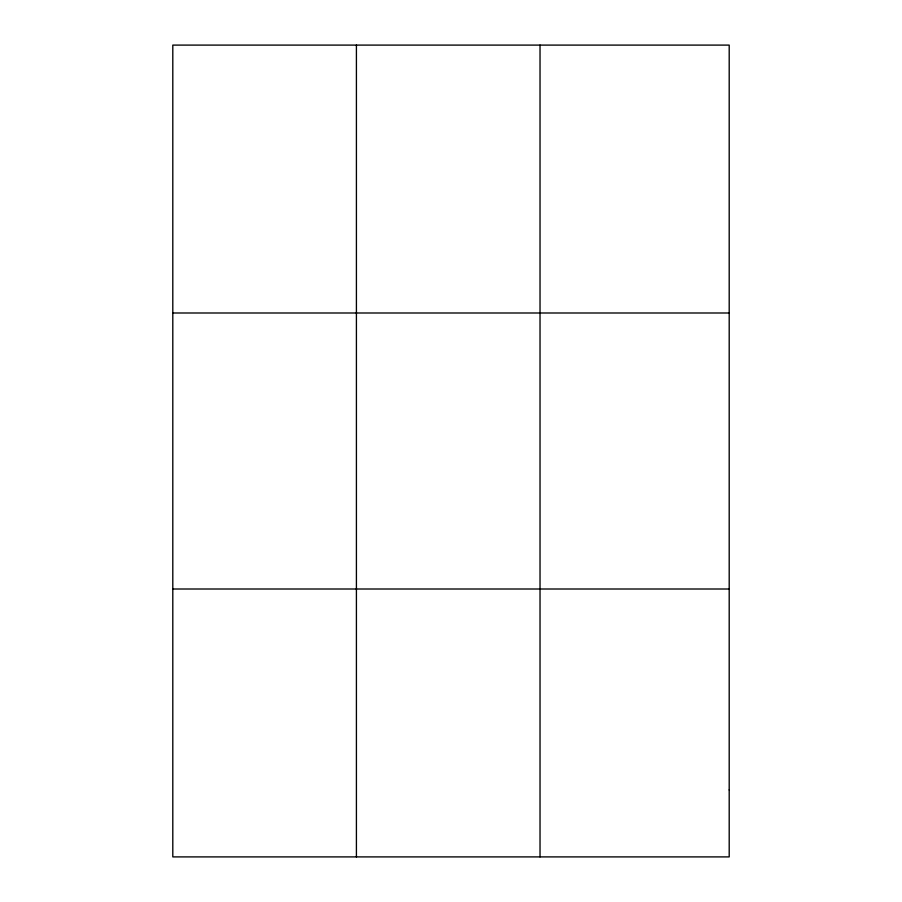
<?xml version="1.0" encoding="UTF-8"?>
<svg xmlns="http://www.w3.org/2000/svg" width="902" height="902" viewBox="0 0 902 902"><rect width="100%" height="100%" fill="white"/><g stroke="black" fill="none" stroke-linecap="round" stroke-linejoin="round"><path stroke-width="1.35" d="M356.414 45.1L356.414 856.9M540.027 45.1L540.027 856.9M172.801 312.994L729.199 312.994M172.801 589.006L729.199 589.006M729.199 789.927L729.199 856.9L172.801 856.9L172.801 45.1L729.199 45.1L729.199 789.927"/></g></svg>
